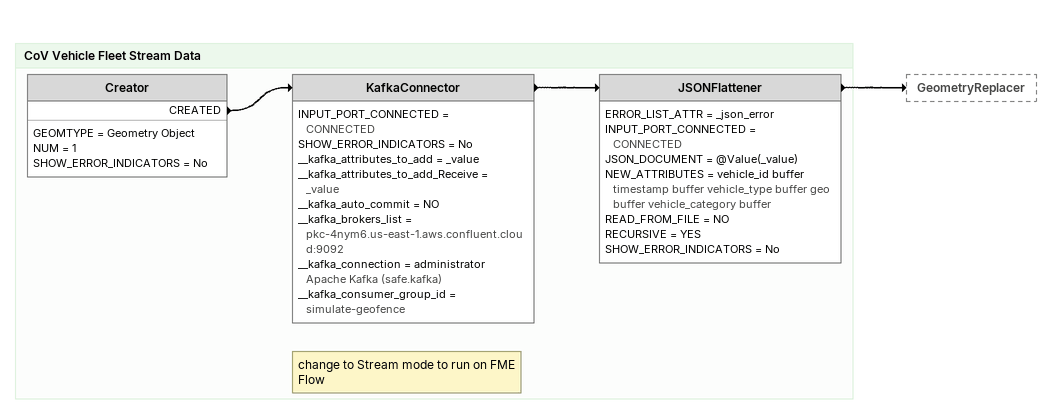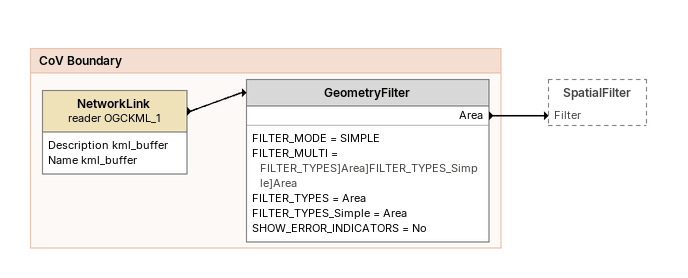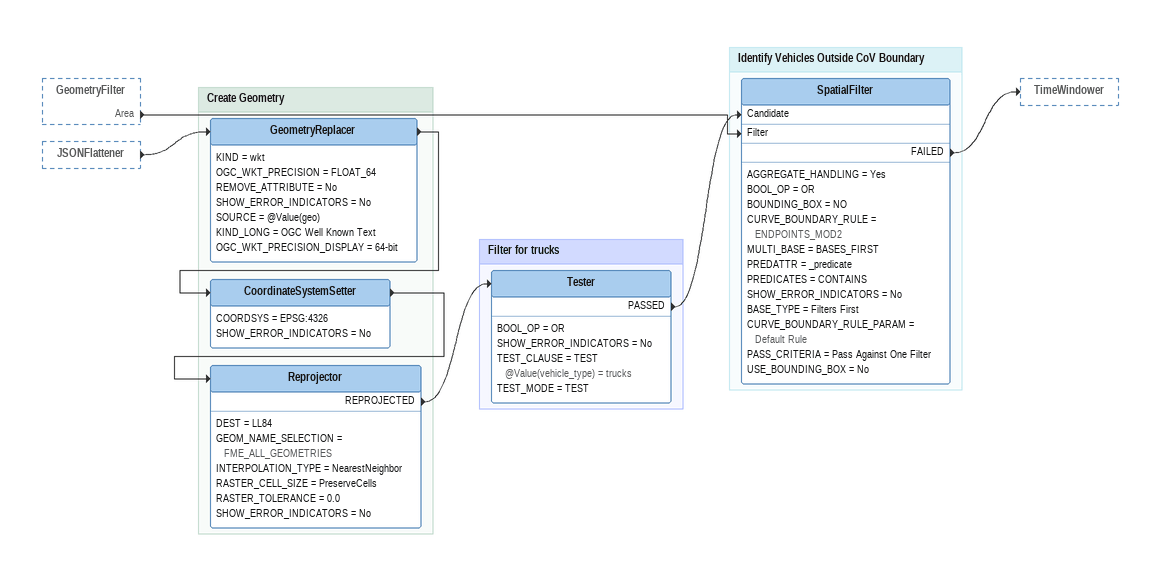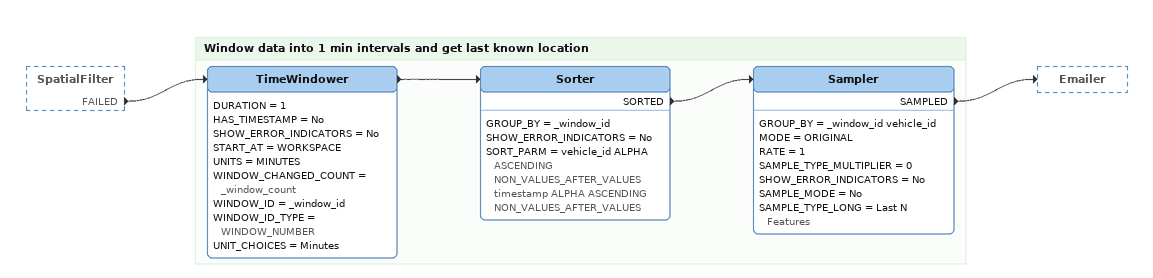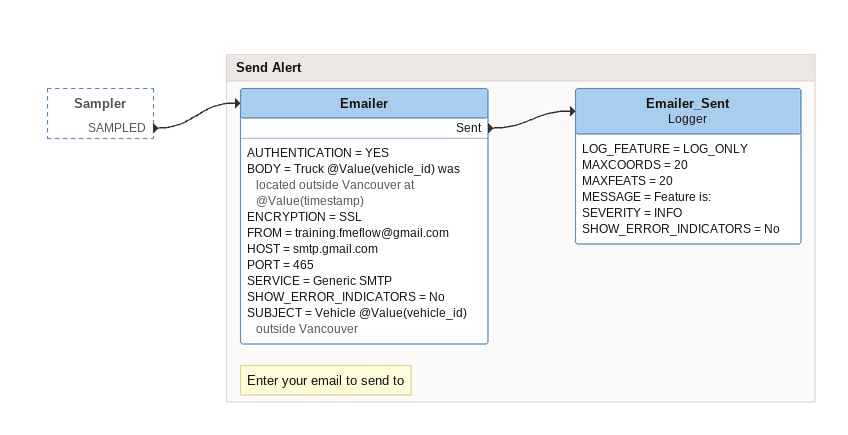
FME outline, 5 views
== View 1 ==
Bookmark: CoV Vehicle Fleet Stream Data
Creator
    GEOMTYPE = Geometry Object
    NUM = 1
    SHOW_ERROR_INDICATORS = No
    CREATED -> KafkaConnector
Note: change to Stream mode to run on FME Flow
KafkaConnector
    INPUT_PORT_CONNECTED = CONNECTED
    SHOW_ERROR_INDICATORS = No
    __kafka_attributes_to_add = _value
    __kafka_attributes_to_add_Receive = _value
    __kafka_auto_commit = NO
    __kafka_brokers_list = pkc-4nym6.us-east-1.aws.confluent.cloud:9092
    __kafka_connection = administrator Apache Kafka (safe.kafka)
    __kafka_consumer_group_id = simulate-geofence
    -> JSONFlattener
JSONFlattener
    ERROR_LIST_ATTR = _json_error
    INPUT_PORT_CONNECTED = CONNECTED
    JSON_DOCUMENT = @Value(_value)
    NEW_ATTRIBUTES = vehicle_id buffer timestamp buffer vehicle_type buffer geo buffer vehicle_category buffer
    READ_FROM_FILE = NO
    RECURSIVE = YES
    SHOW_ERROR_INDICATORS = No
    -> GeometryReplacer

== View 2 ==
Bookmark: CoV Boundary
NetworkLink (reader OGCKML_1)
    attributes: Description kml_buffer, Name kml_buffer
    -> GeometryFilter
GeometryFilter
    FILTER_MODE = SIMPLE
    FILTER_MULTI = FILTER_TYPES]Area]FILTER_TYPES_Simple]Area
    FILTER_TYPES = Area
    FILTER_TYPES_Simple = Area
    SHOW_ERROR_INDICATORS = No
    Area -> SpatialFilter [Filter]

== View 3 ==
GeometryFilter [outside]
    Area -> SpatialFilter [Filter]
JSONFlattener [outside]
    -> GeometryReplacer

Bookmark: Create Geometry
GeometryReplacer
    KIND = wkt
    OGC_WKT_PRECISION = FLOAT_64
    REMOVE_ATTRIBUTE = No
    SHOW_ERROR_INDICATORS = No
    SOURCE = @Value(geo)
    KIND_LONG = OGC Well Known Text
    OGC_WKT_PRECISION_DISPLAY = 64-bit
    -> CoordinateSystemSetter
CoordinateSystemSetter
    COORDSYS = EPSG:4326
    SHOW_ERROR_INDICATORS = No
    -> Reprojector
Reprojector
    DEST = LL84
    GEOM_NAME_SELECTION = FME_ALL_GEOMETRIES
    INTERPOLATION_TYPE = NearestNeighbor
    RASTER_CELL_SIZE = PreserveCells
    RASTER_TOLERANCE = 0.0
    SHOW_ERROR_INDICATORS = No
    REPROJECTED -> Tester

Bookmark: Filter for trucks
Tester
    BOOL_OP = OR
    SHOW_ERROR_INDICATORS = No
    TEST_CLAUSE = TEST @Value(vehicle_type) = trucks
    TEST_MODE = TEST
    PASSED -> SpatialFilter [Candidate]

Bookmark: Identify Vehicles Outside CoV Boundary
SpatialFilter
    AGGREGATE_HANDLING = Yes
    BOOL_OP = OR
    BOUNDING_BOX = NO
    CURVE_BOUNDARY_RULE = ENDPOINTS_MOD2
    MULTI_BASE = BASES_FIRST
    PREDATTR = _predicate
    PREDICATES = CONTAINS
    SHOW_ERROR_INDICATORS = No
    BASE_TYPE = Filters First
    CURVE_BOUNDARY_RULE_PARAM = Default Rule
    PASS_CRITERIA = Pass Against One Filter
    USE_BOUNDING_BOX = No
    FAILED -> TimeWindower

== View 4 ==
SpatialFilter [outside]
    FAILED -> TimeWindower

Bookmark: Window data into 1 min intervals and get last known location
TimeWindower
    DURATION = 1
    HAS_TIMESTAMP = No
    SHOW_ERROR_INDICATORS = No
    START_AT = WORKSPACE
    UNITS = MINUTES
    WINDOW_CHANGED_COUNT = _window_count
    WINDOW_ID = _window_id
    WINDOW_ID_TYPE = WINDOW_NUMBER
    UNIT_CHOICES = Minutes
    -> Sorter
Sorter
    GROUP_BY = _window_id
    SHOW_ERROR_INDICATORS = No
    SORT_PARM = vehicle_id ALPHA ASCENDING NON_VALUES_AFTER_VALUES timestamp ALPHA ASCENDING NON_VALUES_AFTER_VALUES
    SORTED -> Sampler
Sampler
    GROUP_BY = _window_id vehicle_id
    MODE = ORIGINAL
    RATE = 1
    SAMPLE_TYPE_MULTIPLIER = 0
    SHOW_ERROR_INDICATORS = No
    SAMPLE_MODE = No
    SAMPLE_TYPE_LONG = Last N Features
    SAMPLED -> Emailer

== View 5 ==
Sampler [outside]
    SAMPLED -> Emailer

Bookmark: Send Alert
Note: Enter your email to send to
Emailer
    AUTHENTICATION = YES
    BODY = Truck @Value(vehicle_id) was located outside Vancouver at @Value(timestamp)
    ENCRYPTION = SSL
    FROM = training.fmeflow@gmail.com
    HOST = smtp.gmail.com
    PORT = 465
    SERVICE = Generic SMTP
    SHOW_ERROR_INDICATORS = No
    SUBJECT = Vehicle @Value(vehicle_id) outside Vancouver
    Sent -> Emailer_Sent
Emailer_Sent: Logger
    LOG_FEATURE = LOG_ONLY
    MAXCOORDS = 20
    MAXFEATS = 20
    MESSAGE = Feature is:
    SEVERITY = INFO
    SHOW_ERROR_INDICATORS = No
